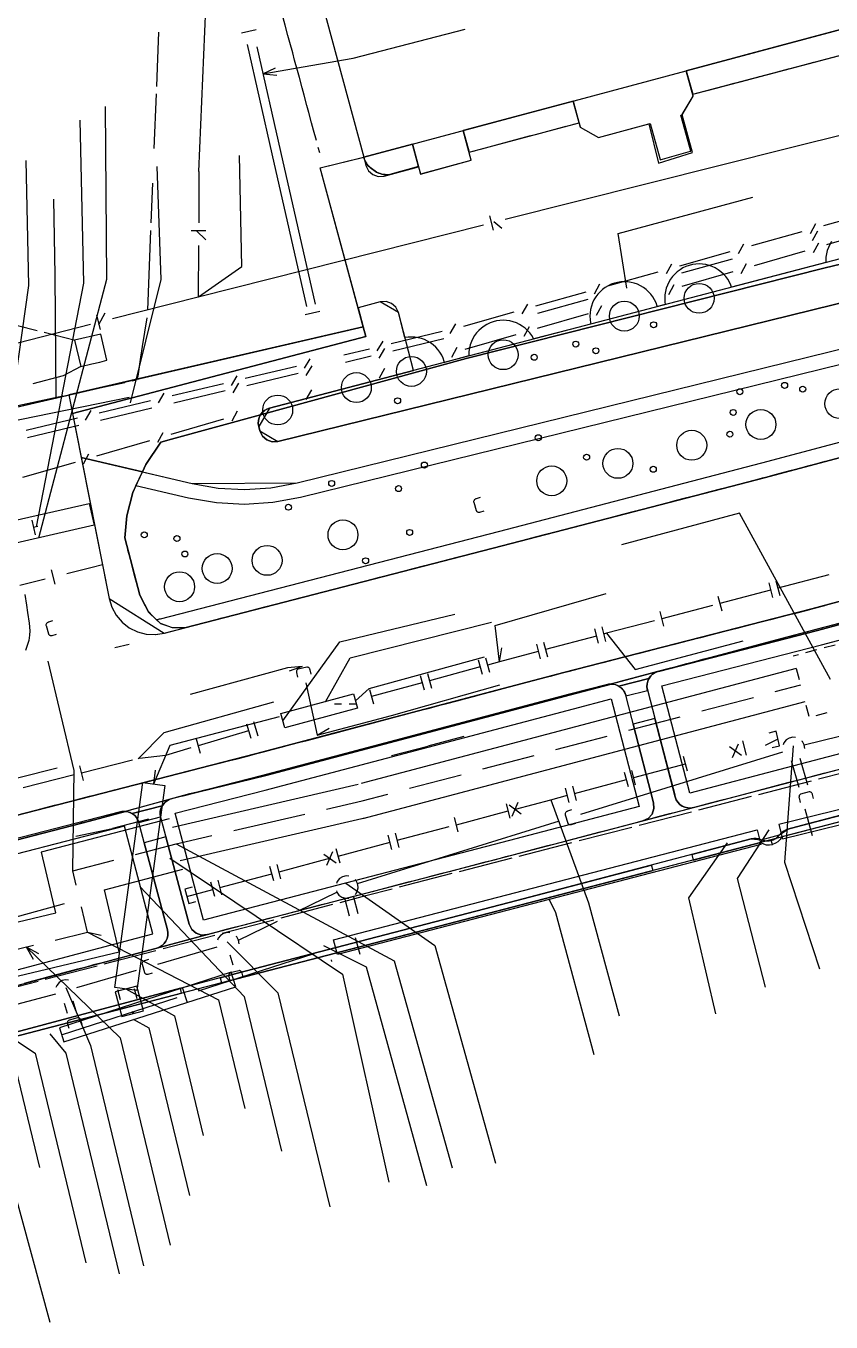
# Model space of a CAD drawing. Header units: metres. Extents: x 16996 to 17837, y 14166 to 14459.
# Drawn here: x 17145.7 to 17199.6, y 14199.9 to 14286.6 of the extents above; entities that cross this region are included whole.
import ezdxf

# ---------------------------------------------------------------- set-up
doc = ezdxf.new("R2010")
doc.units = ezdxf.units.M
for name, color, linetype in [('BOUNDARY', 7, 'Continuous'), ('BUILDING', 7, 'Continuous'), ('CURB', 7, 'Continuous'), ('ELECTR_CABLE', 7, 'Continuous'), ('ELECTR_CABLE_COMM', 7, 'Continuous'), ('GAS', 7, 'Continuous'), ('GRASS', 7, 'Continuous'), ('HEAT', 7, 'Continuous'), ('OVERHEAD_POWER_LINE', 7, 'Continuous'), ('ROAD', 7, 'Continuous'), ('SEWER', 7, 'Continuous'), ('SIDEWALK_PATH', 7, 'Continuous'), ('TREE', 3, 'Continuous'), ('WATER_PIPELINE', 7, 'Continuous')]:
    doc.layers.add(name, color=color, linetype=linetype)

# ---------------------------------------------------------------- blocks, each defined once
blk = doc.blocks.new('СНЕЖНОЯГОДНИК_MAGIC_BERRY')
blk.add_circle((0, 0), 0.2)
blk = doc.blocks.new('СПИРЕЯ_БУМАЛЬДА')
blk.add_circle((0, 0), 0.2)
blk = doc.blocks.new('СПИРЕЯ_ALBA')
blk.add_circle((0, 0), 0.2)
blk = doc.blocks.new('ДЕРЕН_ELEGANTISSIMA')
blk.add_circle((0, 0), 0.2)
blk = doc.blocks.new('ВЕЙНИК_КАРЛ_ФЕСТЕР')
blk.add_circle((0, 0), 0.2)
blk = doc.blocks.new('БРУННЕРА_МИСТЕР_МОРС')
blk.add_circle((0, 0), 0.2)
blk = doc.blocks.new('ХОСТА_BARBARA_ANN')
blk.add_circle((0, 0), 0.2)

msp = doc.modelspace()

# ---------------------------------------------------------------- linework, layer by layer
at = {"layer": 'BOUNDARY'}
for points in [[(17118.251, 14254.836), (17168.308, 14266.44), (17165.417, 14277.078), (17168.333, 14277.775), (17171.6, 14278.651), (17172.136, 14276.654), (17175.522, 14277.577), (17174.987, 14279.56), (17182.335, 14281.532), (17182.819, 14279.787), (17184.036, 14279.102), (17187.413, 14280.017), (17188.044, 14277.382), (17190.335, 14278.094), (17189.639, 14280.62), (17190.378, 14281.868), (17189.907, 14283.564), (17222.223, 14292.224), (17217.232, 14310.768), (17246.194, 14319.058)], [(17241.627, 14244.116), (17232.23, 14241.732), (17204.129, 14234.345), (17149.66, 14220.168), (17128.84, 14214.748)]]:
    msp.add_lwpolyline(points, dxfattribs=at)
at = {"layer": 'BUILDING'}
msp.add_lwpolyline([(17163.36, 14296.224), (17168.334, 14277.775), (17168.334, 14277.775), (17189.907, 14283.564), (17190.293, 14283.668), (17193.904, 14284.637), (17200, 14286.273), (17214.068, 14290.048)], dxfattribs=at)
msp.add_lwpolyline([(17150.749, 14265.945), (17148.997, 14265.531), (17149.411, 14263.779), (17150.151, 14263.954), (17150.68, 14264.079), (17151.163, 14264.193), (17150.749, 14265.945)], close=True, dxfattribs=at)
at = {"layer": 'CURB'}
for points in [[(17165.171, 14278.906), (17164.985, 14279.593), (17164.854, 14280.075), (17164.668, 14280.762), (17164.537, 14281.245), (17164.351, 14281.932), (17164.22, 14282.415), (17164.034, 14283.102), (17163.903, 14283.584), (17163.717, 14284.272), (17163.586, 14284.754), (17163.4, 14285.441), (17163.269, 14285.924), (17163.083, 14286.611), (17162.952, 14287.094), (17162.766, 14287.781), (17162.635, 14288.263), (17162.449, 14288.95), (17162.318, 14289.433), (17162.132, 14290.12), (17162.001, 14290.603), (17161.815, 14291.29), (17161.685, 14291.773), (17161.498, 14292.46)], [(17191.189, 14282.213), (17191.298, 14282.241), (17191.913, 14282.404), (17192.396, 14282.532), (17193.12, 14282.723), (17193.603, 14282.851), (17194.269, 14283.027), (17194.327, 14283.042), (17194.81, 14283.17), (17195.534, 14283.361), (17196.017, 14283.489), (17196.741, 14283.68), (17197.224, 14283.808), (17197.948, 14283.999), (17198.431, 14284.127), (17199.155, 14284.318)], [(17148.619, 14261.876), (17151.307, 14248.262), (17155.001, 14245.938), (17177.595, 14251.78), (17195.209, 14256.358), (17218.187, 14262.48), (17231.101, 14265.87), (17235.384, 14273.182), (17233.931, 14278.776), (17227.064, 14283.173), (17226.273, 14281.935), (17227.283, 14278.08), (17171.667, 14263.514), (17170.654, 14267.383), (17169.433, 14268.097), (17167.962, 14267.712)], [(17190.344, 14281.989), (17190.617, 14282.061), (17190.706, 14282.085)], [(17176.231, 14278.341), (17176.974, 14278.541), (17177.457, 14278.67), (17178.201, 14278.87), (17178.684, 14278.999), (17179.428, 14279.199), (17179.911, 14279.329), (17180.654, 14279.528), (17181.137, 14279.658), (17181.881, 14279.857)], [(17182.364, 14279.987), (17182.736, 14280.087)], [(17165.395, 14278.079), (17165.301, 14278.423)], [(17168.334, 14277.775), (17168.37, 14277.673), (17168.413, 14277.574), (17168.462, 14277.478), (17168.517, 14277.385), (17168.578, 14277.296), (17168.645, 14277.211), (17168.717, 14277.131), (17168.769, 14277.079)], [(17175.376, 14278.112), (17175.748, 14278.211)], [(17172.001, 14277.157), (17171.282, 14276.954), (17170.801, 14276.818), (17170.083, 14276.614)], [(17171.667, 14263.514), (17162.03, 14260.989), (17161.316, 14259.769), (17161.392, 14259.479), (17162.598, 14258.761), (17222.645, 14273.552), (17228.552, 14274.45), (17234.955, 14274.836)], [(17149.445, 14257.693), (17156.852, 14255.95), (17163.876, 14255.986), (17223.363, 14270.639)], [(17199.175, 14257.415), (17198.492, 14257.233), (17198.009, 14257.104), (17197.325, 14256.922), (17196.842, 14256.793), (17196.159, 14256.611), (17195.676, 14256.482), (17195.209, 14256.358), (17194.992, 14256.302), (17194.508, 14256.176), (17193.824, 14255.998), (17193.34, 14255.872), (17192.656, 14255.694), (17192.172, 14255.568), (17191.487, 14255.391), (17191.003, 14255.265), (17190.319, 14255.087), (17189.835, 14254.961), (17189.151, 14254.783), (17188.667, 14254.657), (17187.982, 14254.479), (17187.498, 14254.354), (17186.814, 14254.176), (17186.33, 14254.05), (17185.646, 14253.872), (17185.162, 14253.746), (17184.477, 14253.568), (17183.994, 14253.443), (17183.309, 14253.265), (17182.825, 14253.139), (17182.141, 14252.961), (17181.657, 14252.835), (17180.973, 14252.657), (17180.489, 14252.532), (17179.804, 14252.354), (17179.32, 14252.228), (17178.636, 14252.05), (17178.152, 14251.924), (17177.595, 14251.78), (17177.468, 14251.747), (17176.983, 14251.621), (17176.299, 14251.444), (17175.815, 14251.319), (17175.13, 14251.142), (17174.646, 14251.017), (17173.961, 14250.84), (17173.477, 14250.715), (17172.793, 14250.538), (17172.309, 14250.413), (17171.624, 14250.236), (17171.14, 14250.111), (17170.455, 14249.934), (17169.971, 14249.809), (17169.287, 14249.632), (17168.803, 14249.506), (17168.118, 14249.329), (17167.634, 14249.204), (17166.949, 14249.027), (17166.465, 14248.902), (17165.781, 14248.725), (17165.296, 14248.6), (17164.612, 14248.423), (17164.128, 14248.298), (17163.443, 14248.121), (17162.959, 14247.996), (17162.274, 14247.819), (17161.79, 14247.694), (17161.106, 14247.517), (17160.622, 14247.391), (17159.937, 14247.214), (17159.453, 14247.089), (17158.768, 14246.912), (17158.284, 14246.787), (17157.6, 14246.61), (17157.115, 14246.485), (17156.431, 14246.308), (17155.933, 14246.295), (17155.543, 14246.298), (17155.243, 14246.403), (17154.771, 14246.567), (17154.743, 14246.577), (17154.257, 14247.048), (17153.921, 14247.414), (17153.596, 14248.042), (17153.366, 14248.486), (17153.366, 14248.487), (17153.186, 14249.169), (17153.059, 14249.653), (17152.878, 14250.337), (17152.751, 14250.82), (17152.571, 14251.504)], [(17152.443, 14251.987), (17152.353, 14252.329)], [(17145.669, 14248.537), (17145.781, 14247.817), (17145.857, 14247.323), (17145.969, 14246.604), (17146.008, 14246.106), (17145.995, 14245.801), (17145.94, 14245.454), (17145.921, 14245.384), (17145.763, 14244.911), (17145.715, 14244.791)], [(17145.324, 14233.816), (17145.808, 14233.942), (17146.494, 14234.121), (17146.978, 14234.247), (17147.665, 14234.426), (17148.148, 14234.552), (17148.835, 14234.731), (17149.319, 14234.858), (17150, 14235.035), (17150.005, 14235.037), (17150.49, 14235.16), (17151.178, 14235.335), (17151.662, 14235.458), (17152.35, 14235.633), (17152.834, 14235.756), (17153.522, 14235.931), (17154.006, 14236.054), (17154.694, 14236.229), (17155.179, 14236.352), (17155.866, 14236.527), (17156.351, 14236.651), (17157.038, 14236.826), (17157.523, 14236.949), (17158.211, 14237.124), (17158.695, 14237.247), (17159.383, 14237.422), (17159.867, 14237.545), (17160.555, 14237.72), (17161.04, 14237.843), (17161.109, 14237.861), (17161.726, 14238.024), (17162.209, 14238.152), (17162.895, 14238.333), (17163.378, 14238.461), (17164.064, 14238.642), (17164.548, 14238.77), (17165.234, 14238.951), (17165.717, 14239.079), (17166.403, 14239.26), (17166.887, 14239.388), (17167.572, 14239.569), (17168.056, 14239.697), (17168.742, 14239.878), (17169.225, 14240.006), (17169.911, 14240.187), (17170.395, 14240.315), (17171.081, 14240.496), (17171.564, 14240.624), (17172.25, 14240.805), (17172.733, 14240.933), (17173.419, 14241.114), (17173.903, 14241.242), (17174.589, 14241.423), (17175.072, 14241.551), (17175.758, 14241.732), (17176.241, 14241.86), (17176.927, 14242.041), (17177.411, 14242.169), (17178.097, 14242.35), (17178.58, 14242.478), (17179.266, 14242.659), (17179.75, 14242.787), (17180.435, 14242.968), (17180.919, 14243.096), (17181.605, 14243.277), (17182.089, 14243.403), (17182.776, 14243.579), (17183.26, 14243.703), (17183.948, 14243.88), (17184.432, 14244.004), (17185.119, 14244.18), (17185.603, 14244.305), (17186.291, 14244.481), (17186.775, 14244.606), (17187.462, 14244.782), (17187.947, 14244.906), (17188.634, 14245.083), (17189.118, 14245.207), (17189.805, 14245.383), (17190.29, 14245.508), (17190.977, 14245.684), (17191.461, 14245.809), (17192.148, 14245.985), (17192.633, 14246.109), (17193.32, 14246.286), (17193.804, 14246.41), (17194.491, 14246.586), (17194.976, 14246.711), (17195.663, 14246.887), (17196.147, 14247.012), (17196.834, 14247.188), (17197.319, 14247.312), (17198.006, 14247.489), (17198.49, 14247.615), (17199.175, 14247.8)], [(17199.174, 14246.334), (17198.49, 14246.154), (17198.006, 14246.027), (17197.322, 14245.847), (17196.838, 14245.72), (17196.289, 14245.576), (17196.154, 14245.54), (17195.671, 14245.411), (17194.987, 14245.229), (17194.504, 14245.101), (17193.82, 14244.919), (17193.336, 14244.79), (17192.653, 14244.608), (17192.169, 14244.48), (17191.486, 14244.298), (17191.002, 14244.169), (17190.318, 14243.988), (17189.835, 14243.859), (17189.151, 14243.677), (17188.668, 14243.549), (17187.984, 14243.367), (17187.501, 14243.238), (17186.817, 14243.056), (17186.334, 14242.928), (17185.65, 14242.746), (17185.167, 14242.617), (17184.483, 14242.435), (17184, 14242.307), (17183.316, 14242.125), (17182.833, 14241.996), (17182.167, 14241.819), (17182.149, 14241.815), (17181.666, 14241.687), (17180.982, 14241.505), (17180.498, 14241.377), (17179.814, 14241.196), (17179.331, 14241.068), (17178.647, 14240.887), (17178.164, 14240.759), (17177.479, 14240.578), (17176.996, 14240.45), (17176.312, 14240.268), (17175.829, 14240.14), (17175.145, 14239.959), (17174.661, 14239.831), (17173.977, 14239.65), (17173.494, 14239.522), (17172.81, 14239.341), (17172.327, 14239.213), (17171.643, 14239.032), (17171.159, 14238.904), (17170.475, 14238.722), (17169.992, 14238.594), (17169.308, 14238.413), (17168.824, 14238.285), (17168.14, 14238.104), (17167.657, 14237.976), (17166.973, 14237.795), (17166.49, 14237.667), (17165.806, 14237.485), (17165.322, 14237.357), (17164.638, 14237.176), (17164.155, 14237.048), (17163.471, 14236.867), (17162.988, 14236.739), (17162.303, 14236.558), (17161.82, 14236.43), (17161.784, 14236.42), (17161.133, 14236.262), (17160.647, 14236.144), (17159.959, 14235.977), (17159.473, 14235.859), (17158.786, 14235.692), (17158.3, 14235.574), (17157.612, 14235.407), (17157.126, 14235.289), (17156.692, 14235.183), (17156.44, 14235.115), (17155.958, 14234.984), (17155.275, 14234.798), (17154.792, 14234.667), (17154.109, 14234.482), (17153.627, 14234.351), (17152.944, 14234.165), (17152.461, 14234.034), (17151.779, 14233.849), (17151.296, 14233.718), (17150.613, 14233.533), (17150.131, 14233.402), (17150, 14233.366), (17149.446, 14233.222), (17148.962, 14233.097), (17148.277, 14232.92), (17147.793, 14232.794), (17147.108, 14232.617), (17146.624, 14232.491), (17145.939, 14232.314), (17145.455, 14232.188)], [(17190.275, 14231.138), (17194.253, 14232.182), (17194.921, 14232.125), (17196.144, 14232.447), (17196.698, 14232.825), (17197.616, 14233.066), (17216.216, 14237.96), (17223.214, 14239.797), (17224.113, 14239.593), (17225.696, 14240.009), (17226.38, 14240.628), (17232.605, 14242.262), (17232.605, 14242.263), (17231.736, 14245.213)], [(17187.722, 14234.599), (17186.359, 14239.851)], [(17187.811, 14240.228), (17189.133, 14235.133)], [(17199.176, 14236.579), (17198.495, 14236.4), (17198.012, 14236.272), (17197.331, 14236.093), (17196.848, 14235.966), (17196.167, 14235.787), (17195.683, 14235.66), (17195.003, 14235.481), (17194.519, 14235.354), (17193.838, 14235.175), (17193.355, 14235.048), (17192.674, 14234.869), (17192.19, 14234.742), (17191.51, 14234.564), (17191.026, 14234.437), (17190.345, 14234.258), (17189.862, 14234.131), (17189.181, 14233.952), (17188.697, 14233.825), (17188.017, 14233.646), (17187.533, 14233.519), (17186.852, 14233.34), (17186.369, 14233.213), (17185.688, 14233.034), (17185.204, 14232.907), (17184.524, 14232.728), (17184.04, 14232.601), (17183.359, 14232.423), (17182.876, 14232.295), (17182.195, 14232.117), (17181.712, 14231.99), (17181.031, 14231.811), (17180.547, 14231.684), (17179.866, 14231.505), (17179.383, 14231.378), (17178.702, 14231.199), (17178.219, 14231.072), (17177.829, 14230.97), (17177.538, 14230.894), (17177.054, 14230.768), (17176.373, 14230.591), (17175.889, 14230.465), (17175.207, 14230.288), (17174.724, 14230.162), (17174.042, 14229.985), (17173.559, 14229.859), (17172.877, 14229.682), (17172.393, 14229.556), (17171.712, 14229.379), (17171.228, 14229.253), (17170.547, 14229.076), (17170.063, 14228.95), (17169.382, 14228.773), (17168.898, 14228.647), (17168.217, 14228.47), (17167.733, 14228.344), (17167.052, 14228.167), (17166.568, 14228.041), (17165.887, 14227.864), (17165.403, 14227.738), (17164.722, 14227.561), (17164.238, 14227.435), (17163.557, 14227.258), (17163.073, 14227.132), (17162.392, 14226.955), (17161.908, 14226.829), (17161.227, 14226.652), (17160.743, 14226.526), (17160.061, 14226.349), (17159.578, 14226.223), (17159.137, 14226.109), (17158.897, 14226.045), (17158.414, 14225.916), (17157.734, 14225.735), (17157.25, 14225.606), (17156.57, 14225.425), (17156.087, 14225.296), (17155.407, 14225.115), (17154.924, 14224.986), (17154.244, 14224.805), (17153.761, 14224.676), (17153.08, 14224.495), (17152.597, 14224.366), (17151.917, 14224.185), (17151.434, 14224.056), (17150.754, 14223.875), (17150.271, 14223.747), (17150, 14223.674), (17149.591, 14223.565), (17149.108, 14223.437), (17148.427, 14223.255), (17147.944, 14223.127), (17147.264, 14222.946), (17146.781, 14222.817), (17146.101, 14222.636), (17145.618, 14222.507)], [(17155.209, 14226.097), (17153.656, 14231.925)], [(17155.106, 14232.311), (17156.658, 14226.483)], [(17158.733, 14222.896), (17159.901, 14223.207), (17178.587, 14228.067), (17187.591, 14230.432)], [(17125.906, 14216.272), (17126.087, 14215.592), (17126.216, 14215.108), (17126.397, 14214.428), (17126.411, 14214.375), (17144.057, 14218.986), (17156.075, 14222.188)]]:
    msp.add_lwpolyline(points, dxfattribs=at)
at = {"layer": 'ELECTR_CABLE'}
for points in [[(17154.617, 14286.148), (17154.521, 14283.776), (17154.47, 14282.508)], [(17154.45, 14282.009), (17154.305, 14278.369)], [(17154.212, 14276.049), (17154.105, 14273.38)], [(17147.766, 14261.695), (17147.693, 14269.892), (17147.612, 14274.972)], [(17154.085, 14272.88), (17153.871, 14267.54)], [(17142.342, 14267.234), (17146.486, 14266.187)], [(17153.841, 14267.042), (17153.51, 14265.124), (17153.411, 14264.405)], [(17146.97, 14266.065), (17149.042, 14265.541)], [(17153.411, 14264.405), (17153.235, 14263.13), (17153.132, 14262.855), (17152.851, 14262.794)], [(17149.411, 14263.779), (17148.238, 14263.159), (17146.214, 14262.617)], [(17152.363, 14262.689), (17148.711, 14261.899)], [(17148.223, 14261.793), (17144.571, 14261.004)], [(17198.761, 14236.19), (17202.28, 14237.099)], [(17194.757, 14235.155), (17198.277, 14236.065)], [(17190.753, 14234.121), (17194.273, 14235.03)], [(17186.748, 14233.091), (17190.269, 14233.997)], [(17182.743, 14232.062), (17186.264, 14232.967)], [(17178.738, 14231.032), (17182.259, 14231.937)], [(17174.733, 14230.002), (17178.254, 14230.907)], [(17170.728, 14228.971), (17171.239, 14229.104), (17174.249, 14229.878)], [(17166.756, 14227.933), (17168.486, 14228.385)], [(17168.486, 14228.385), (17170.245, 14228.844)], [(17162.813, 14226.904), (17166.273, 14227.807)], [(17158.87, 14225.874), (17162.329, 14226.777)], [(17154.927, 14224.844), (17158.386, 14225.748)], [(17150.983, 14223.818), (17152.177, 14224.126), (17154.443, 14224.718)], [(17147.037, 14222.798), (17150.499, 14223.693)], [(17143.092, 14221.779), (17146.553, 14222.673)]]:
    msp.add_lwpolyline(points, dxfattribs=at)
at = {"layer": 'ELECTR_CABLE_COMM'}
for points in [[(17185.94, 14269.009), (17185.362, 14272.675), (17194.351, 14275.095)], [(17198.208, 14272.681), (17198.576, 14273.334)], [(17199.114, 14273.209), (17202.486, 14274.15)], [(17194.298, 14271.864), (17197.67, 14272.805)], [(17198.348, 14272.2), (17198.716, 14272.853)], [(17202.685, 14272.899), (17199.29, 14271.917)], [(17193.392, 14271.335), (17193.76, 14271.988)], [(17198.75, 14272.036), (17198.388, 14271.38)], [(17189.482, 14270.519), (17192.853, 14271.46)], [(17189.615, 14270.036), (17192.99, 14270.979)], [(17197.849, 14271.5), (17194.454, 14270.518)], [(17184.666, 14269.174), (17188.037, 14270.115)], [(17188.576, 14269.99), (17188.944, 14270.643)], [(17193.013, 14270.101), (17189.618, 14269.119)], [(17193.914, 14270.638), (17193.552, 14269.981)], [(17183.76, 14268.645), (17184.128, 14269.298)], [(17189.078, 14269.239), (17188.716, 14268.583)], [(17179.85, 14267.828), (17183.221, 14268.77)], [(17179.975, 14267.344), (17183.35, 14268.287)], [(17175.034, 14266.483), (17178.405, 14267.425)], [(17178.943, 14267.3), (17179.311, 14267.953)], [(17183.341, 14267.304), (17179.946, 14266.322)], [(17184.242, 14267.84), (17183.88, 14267.184)], [(17174.109, 14265.988), (17174.501, 14266.627)], [(17179.406, 14266.442), (17179.044, 14265.785)], [(17170.171, 14265.318), (17173.575, 14266.133)], [(17170.289, 14264.833), (17173.697, 14265.648)], [(17178.505, 14265.905), (17175.11, 14264.923)], [(17167.01, 14264.562), (17168.712, 14264.969)], [(17169.245, 14264.824), (17169.638, 14265.463)], [(17169.364, 14264.339), (17169.756, 14264.977)], [(17174.57, 14265.043), (17174.208, 14264.387)], [(17160.416, 14262.998), (17163.839, 14263.81)], [(17164.372, 14263.664), (17164.766, 14264.302)], [(17164.484, 14263.177), (17164.878, 14263.815)], [(17167.126, 14264.076), (17168.83, 14264.484)], [(17159.489, 14262.506), (17159.882, 14263.144)], [(17160.521, 14262.51), (17163.951, 14263.323)], [(17169.734, 14263.645), (17169.372, 14262.988)], [(17155.532, 14261.841), (17158.956, 14262.652)], [(17155.632, 14261.35), (17159.062, 14262.164)], [(17159.595, 14262.018), (17159.988, 14262.656)], [(17164.833, 14262.225), (17164.471, 14261.569)], [(17150.649, 14260.683), (17154.073, 14261.494)], [(17154.606, 14261.348), (17154.999, 14261.986)], [(17145.766, 14259.525), (17149.19, 14260.337)], [(17149.723, 14260.191), (17150.116, 14260.829)], [(17150.743, 14260.191), (17154.172, 14261.004)], [(17159.867, 14260.785), (17159.506, 14260.128)], [(17145.853, 14259.031), (17149.283, 14259.845)], [(17158.966, 14260.248), (17155.441, 14259.225)], [(17154, 14258.807), (17150.475, 14257.785)], [(17154.901, 14259.345), (17154.54, 14258.688)], [(17149.936, 14257.904), (17149.574, 14257.248)], [(17149.035, 14257.367), (17145.51, 14256.345)]]:
    msp.add_lwpolyline(points, dxfattribs=at)
at = {"layer": 'GAS'}
for points in [[(17195.425, 14249.303), (17195.68, 14248.336)], [(17195.909, 14249.431), (17196.164, 14248.464)], [(17199.439, 14249.843), (17196.036, 14248.947)], [(17177.42, 14244.03), (17177.133, 14246.459), (17184.557, 14248.589)], [(17192.023, 14248.407), (17192.278, 14247.44)], [(17195.553, 14248.82), (17192.15, 14247.924)], [(17188.137, 14247.384), (17188.392, 14246.417)], [(17191.667, 14247.796), (17188.265, 14246.9)], [(17162.93, 14240.08), (17166.742, 14245.362), (17174.43, 14247.21)], [(17165.778, 14241.348), (17167.424, 14244.3), (17176.876, 14246.686)], [(17187.781, 14246.773), (17184.58, 14245.93), (17184.379, 14245.877)], [(17183.896, 14245.748), (17180.495, 14244.846)], [(17183.767, 14246.232), (17184.024, 14245.265)], [(17184.251, 14246.36), (17184.507, 14245.393)], [(17184.58, 14245.93), (17186.496, 14243.51), (17193.72, 14245.42)], [(17180.012, 14244.718), (17177.42, 14244.03), (17176.612, 14243.81)], [(17177.42, 14244.03), (17177.563, 14244.953)], [(17179.883, 14245.201), (17180.14, 14244.234)], [(17180.367, 14245.329), (17180.623, 14244.363)], [(17167.79, 14241.41), (17168.704, 14242.234), (17176.409, 14244.361)], [(17175.999, 14244.161), (17176.261, 14243.197)], [(17176.481, 14244.293), (17176.744, 14243.328)], [(17172.121, 14243.107), (17172.384, 14242.142)], [(17172.604, 14243.238), (17172.866, 14242.273)], [(17176.13, 14243.679), (17172.735, 14242.755)], [(17168.726, 14242.183), (17168.989, 14241.218)], [(17172.252, 14242.624), (17168.857, 14241.7)], [(17153.26, 14237.54), (17154.995, 14239.304), (17162.318, 14241.348)], [(17163.062, 14239.598), (17162.798, 14240.562), (17167.658, 14241.892), (17167.922, 14240.928), (17163.062, 14239.598)], [(17166.393, 14241.224), (17166.857, 14241.224)], [(17167.354, 14241.224), (17167.884, 14241.224)], [(17160.495, 14239.881), (17160.778, 14238.922)], [(17160.974, 14240.023), (17161.258, 14239.064)], [(17157.121, 14238.883), (17157.405, 14237.924)], [(17160.637, 14239.401), (17157.263, 14238.403)], [(17193.941, 14237.772), (17193.684, 14238.738)], [(17196.03, 14238.846), (17195.194, 14238.428)], [(17195.662, 14238.287), (17196.147, 14238.405), (17195.911, 14239.377), (17195.425, 14239.258)], [(17156.783, 14238.261), (17155.086, 14237.759), (17153.35, 14237.551)], [(17192.791, 14238.37), (17193.598, 14237.779)], [(17193.37, 14238.526), (17192.971, 14237.61)], [(17139.98, 14234.19), (17140.126, 14234.989), (17147.834, 14236.935)], [(17149.329, 14237.064), (17149.574, 14236.095)], [(17152.863, 14237.44), (17149.452, 14236.579)], [(17186.393, 14236.278), (17189.861, 14237.202)], [(17189.99, 14236.719), (17189.732, 14237.685)], [(17148.967, 14236.457), (17145.555, 14235.596)], [(17182.441, 14235.225), (17185.909, 14236.149)], [(17186.038, 14235.666), (17185.781, 14236.632)], [(17186.521, 14235.795), (17186.264, 14236.761)], [(17182.087, 14234.613), (17181.829, 14235.579)], [(17182.57, 14234.742), (17182.312, 14235.708)], [(17178.133, 14233.565), (17177.877, 14234.532)], [(17178.06, 14234.45), (17178.866, 14233.857)], [(17178.639, 14234.605), (17178.238, 14233.689)], [(17178.488, 14234.176), (17180.85, 14234.801), (17181.958, 14235.096)], [(17180.85, 14234.801), (17183.371, 14227.892), (17185.413, 14220.34)], [(17174.663, 14232.647), (17174.407, 14233.613)], [(17174.535, 14233.13), (17178.005, 14234.048)], [(17170.581, 14232.084), (17174.051, 14233.002)], [(17168.363, 14231.497), (17170.098, 14231.956)], [(17170.226, 14231.473), (17169.97, 14232.439)], [(17170.709, 14231.601), (17170.454, 14232.567)], [(17162.675, 14229.981), (17166.145, 14230.906)], [(17165.677, 14231.168), (17166.485, 14230.577)], [(17166.256, 14231.325), (17165.857, 14230.408)], [(17166.757, 14230.551), (17166.499, 14231.518)], [(17166.628, 14231.035), (17168.363, 14231.497)], [(17162.321, 14229.369), (17162.063, 14230.335)], [(17162.804, 14229.498), (17162.546, 14230.464)], [(17158.368, 14228.316), (17158.11, 14229.282)], [(17158.851, 14228.444), (17158.593, 14229.411)], [(17158.722, 14228.927), (17162.192, 14229.852)], [(17156.855, 14228.95), (17156.373, 14228.819), (17156.635, 14227.854), (17157.118, 14227.985)], [(17156.504, 14228.336), (17158.239, 14228.799)]]:
    msp.add_lwpolyline(points, dxfattribs=at)
at = {"layer": 'GRASS'}
for points in [[(17227.283, 14278.08), (17171.667, 14263.514), (17162.03, 14260.989), (17161.851, 14260.924), (17161.69, 14260.827), (17161.55, 14260.702), (17161.434, 14260.551), (17175.182, 14264.322), (17199.204, 14270.383), (17225.973, 14276.781)], [(17223.602, 14269.668), (17164.115, 14255.015), (17162.254, 14254.672), (17160.371, 14254.551), (17158.487, 14254.652), (17156.622, 14254.976), (17153.1, 14255.805), (17153.533, 14256.731), (17156.852, 14255.95), (17158.6, 14255.646), (17160.366, 14255.551), (17162.131, 14255.664), (17163.876, 14255.986), (17223.363, 14270.639)], [(17223.602, 14269.668), (17164.115, 14255.015), (17162.254, 14254.672), (17160.371, 14254.551), (17158.487, 14254.652), (17156.622, 14254.976), (17153.1, 14255.805), (17152.891, 14255.358), (17152.485, 14253.786), (17152.353, 14252.329), (17153.366, 14248.487), (17153.963, 14247.332), (17154.457, 14246.854), (17154.532, 14246.863), (17154.605, 14246.875), (17154.679, 14246.889), (17154.751, 14246.907), (17177.344, 14252.748), (17194.954, 14257.325), (17217.931, 14263.446)], [(17218.187, 14262.48), (17195.209, 14256.358), (17177.595, 14251.78), (17156.368, 14246.292), (17155.543, 14246.298), (17154.743, 14246.577), (17154.457, 14246.854), (17154.532, 14246.863), (17154.605, 14246.875), (17154.679, 14246.889), (17154.751, 14246.907), (17177.344, 14252.748), (17194.954, 14257.325), (17217.931, 14263.446)], [(17203.729, 14247.474), (17198.694, 14246.117), (17188.029, 14243.379), (17187.844, 14243.311), (17187.677, 14243.21), (17187.533, 14243.078), (17187.417, 14242.918), (17187.334, 14242.739), (17187.288, 14242.549), (17187.28, 14242.354), (17187.31, 14242.159), (17189.171, 14234.986), (17189.239, 14234.801), (17189.341, 14234.634), (17189.474, 14234.491), (17189.633, 14234.375), (17189.813, 14234.292), (17190.003, 14234.247), (17190.198, 14234.239), (17190.393, 14234.27), (17196.848, 14235.966), (17206.124, 14238.407)], [(17143.291, 14221.887), (17154.5, 14224.873), (17154.684, 14224.942), (17154.85, 14225.045), (17154.993, 14225.178), (17155.108, 14225.338), (17155.189, 14225.518), (17155.234, 14225.708), (17155.24, 14225.903), (17155.209, 14226.097), (17153.296, 14233.278), (17153.169, 14233.563), (17152.967, 14233.791), (17152.705, 14233.947), (17152.401, 14234.018), (17150, 14233.366), (17144.486, 14231.937)]]:
    msp.add_lwpolyline(points, dxfattribs=at)
for points in [[(17222.645, 14273.552), (17224.105, 14273.876), (17225.578, 14274.135), (17227.061, 14274.326), (17228.552, 14274.45), (17231.184, 14274.608), (17230.454, 14275.085), (17228.519, 14276.004), (17225.973, 14276.781), (17199.204, 14270.383), (17175.182, 14264.322), (17161.434, 14260.551), (17161.345, 14260.368), (17161.294, 14260.172), (17161.284, 14259.97), (17161.316, 14259.769), (17161.392, 14259.479), (17161.564, 14259.125), (17161.848, 14258.873), (17162.205, 14258.744), (17162.598, 14258.761)], [(17152.891, 14255.358), (17153.533, 14256.731), (17149.445, 14257.693), (17151.307, 14248.262), (17151.487, 14247.675), (17151.779, 14247.143), (17152.172, 14246.68), (17152.655, 14246.302), (17153.205, 14246.031), (17153.793, 14245.878), (17154.399, 14245.847), (17155.006, 14245.939), (17156.368, 14246.292), (17155.543, 14246.298), (17154.743, 14246.577), (17153.963, 14247.332), (17153.366, 14248.487), (17152.353, 14252.329), (17152.485, 14253.786)], [(17190.139, 14235.237), (17188.279, 14242.411), (17198.951, 14245.15), (17203.991, 14246.509), (17205.868, 14239.374), (17196.6, 14236.935)], [(17185.856, 14241.791), (17185.719, 14242.097), (17185.495, 14242.335), (17185.207, 14242.488), (17184.876, 14242.54), (17182.167, 14241.819), (17161.784, 14236.42), (17157.211, 14235.309), (17156.167, 14235.04), (17155.326, 14234.812), (17155.026, 14234.613), (17154.82, 14234.33), (17154.724, 14233.994), (17154.753, 14233.635), (17156.658, 14226.483), (17156.834, 14226.127), (17157.123, 14225.875), (17157.486, 14225.75), (17157.882, 14225.774), (17159.137, 14226.109), (17177.829, 14230.97), (17187.008, 14233.381), (17187.364, 14233.555), (17187.617, 14233.843), (17187.744, 14234.204), (17187.722, 14234.599)], [(17161.784, 14236.42), (17182.167, 14241.819), (17184.876, 14242.54), (17184.816, 14242.537), (17184.757, 14242.531), (17184.698, 14242.522), (17184.639, 14242.509), (17182.104, 14241.858), (17161.488, 14236.409), (17157.211, 14235.309)], [(17157.624, 14226.741), (17155.722, 14233.893), (17161.74, 14235.442), (17182.356, 14240.89), (17184.889, 14241.54), (17186.754, 14234.348), (17177.576, 14231.937), (17158.882, 14227.076)], [(17195.59, 14232.068), (17195.751, 14232.126), (17195.899, 14232.21), (17196.031, 14232.317), (17196.144, 14232.447), (17196.229, 14232.548), (17196.326, 14232.638), (17196.435, 14232.713), (17196.553, 14232.774), (17196.625, 14232.801), (17196.698, 14232.825), (17197.616, 14233.066), (17205.407, 14235.116), (17205.506, 14234.707), (17204.129, 14234.345), (17196.301, 14232.308), (17196.185, 14232.137), (17196.038, 14231.994), (17195.866, 14231.885), (17195.672, 14231.812)], [(17150, 14233.366), (17152.401, 14234.018), (17152.32, 14234.02), (17152.239, 14234.016), (17152.159, 14234.006), (17152.08, 14233.989), (17142.537, 14231.533), (17144.486, 14231.937)], [(17128.961, 14227.933), (17128.561, 14227.817), (17128.197, 14227.622), (17127.881, 14227.357), (17127.624, 14227.029), (17126.845, 14225.788), (17126.661, 14225.414), (17126.56, 14225.014), (17126.542, 14224.602), (17126.611, 14224.191), (17126.733, 14223.749), (17127.156, 14223.532), (17127.511, 14223.227), (17127.785, 14222.847), (17127.965, 14222.408), (17128.037, 14221.938), (17127.997, 14221.472), (17127.85, 14221.027), (17127.599, 14220.624), (17128.065, 14218.941), (17143.036, 14222.854), (17154.242, 14225.84), (17152.332, 14233.021), (17141.101, 14230.131)], [(17194.921, 14232.125), (17194.76, 14232.183), (17194.592, 14232.212), (17194.422, 14232.212), (17194.253, 14232.182), (17190.275, 14231.138), (17190.374, 14230.765), (17194.881, 14231.938), (17195.065, 14231.845), (17195.263, 14231.792), (17195.467, 14231.781), (17195.672, 14231.812), (17195.59, 14232.068), (17195.421, 14232.039), (17195.251, 14232.039), (17195.083, 14232.068)], [(17187.687, 14230.066), (17187.591, 14230.432), (17178.587, 14228.067), (17159.901, 14223.207), (17158.733, 14222.896), (17158.822, 14222.553)], [(17156.16, 14221.86), (17156.074, 14222.188), (17144.057, 14218.986), (17128.486, 14214.917), (17128.736, 14213.949), (17129.026, 14214.025), (17128.84, 14214.748), (17149.66, 14220.168)]]:
    msp.add_lwpolyline(points, close=True, dxfattribs=at)
at = {"layer": 'HEAT'}
for points in [[(17199.548, 14242.836), (17193.468, 14253.973), (17185.576, 14251.855)], [(17197.906, 14244.646), (17198.649, 14244.844)], [(17199.133, 14244.972), (17199.876, 14245.17)], [(17148.89, 14230.039), (17148.98, 14236.749), (17147.241, 14244.069)], [(17197.051, 14244.418), (17197.423, 14244.517)], [(17168.189, 14235.902), (17197.272, 14243.596)], [(17197.477, 14242.82), (17197.279, 14243.563)], [(17195.847, 14242.029), (17197.566, 14242.484)], [(17168.281, 14233.548), (17197.86, 14241.372)], [(17190.958, 14240.736), (17194.397, 14241.646)], [(17198.129, 14240.367), (17197.931, 14241.11)], [(17199.309, 14240.614), (17198.566, 14240.416)], [(17186.07, 14239.443), (17189.508, 14240.352)], [(17181.181, 14238.15), (17184.62, 14239.059)], [(17176.293, 14236.857), (17179.731, 14237.766)], [(17171.404, 14235.563), (17174.843, 14236.473)], [(17155.541, 14232.97), (17167.976, 14235.845)], [(17168.235, 14234.725), (17169.954, 14235.18)], [(17165.857, 14234.175), (17168.235, 14234.725)], [(17146.788, 14231.307), (17155.354, 14233.553)], [(17156.059, 14230.73), (17168.494, 14233.605)], [(17159.639, 14232.738), (17164.396, 14233.837)], [(17153.07, 14231.135), (17155.8, 14231.85)], [(17155.8, 14231.85), (17158.178, 14232.4)], [(17155.8, 14231.85), (17170.375, 14224.031), (17174.255, 14210.168)], [(17147.743, 14227.238), (17146.784, 14231.301)], [(17155.38, 14230.888), (17166.913, 14223.122), (17170.025, 14209.21)], [(17148.89, 14230.039), (17151.62, 14230.754)], [(17149.113, 14229.093), (17148.89, 14230.039)], [(17150.992, 14228.771), (17156.246, 14230.147)], [(17151.977, 14224.622), (17150.996, 14228.777)], [(17149.86, 14225.93), (17149.458, 14227.633)], [(17139.615, 14225.291), (17147.74, 14227.233)], [(17147.702, 14225.414), (17149.86, 14225.93)], [(17149.86, 14225.93), (17158.628, 14221.419), (17160.384, 14214.154)], [(17149.86, 14225.93), (17150.775, 14225.741)], [(17141.927, 14224.034), (17146.243, 14225.066)], [(17145.758, 14224.95), (17152.044, 14218.864), (17155.394, 14205.007)], [(17145.758, 14224.95), (17146.231, 14224.144)], [(17145.758, 14224.95), (17146.579, 14224.503)], [(17137.005, 14221.049), (17151.98, 14224.627)], [(17138.31, 14223.17), (17146.369, 14217.842), (17149.76, 14203.815)]]:
    msp.add_lwpolyline(points, dxfattribs=at)
at = {"layer": 'OVERHEAD_POWER_LINE'}
for points in [[(17175.03, 14239.037), (17172.618, 14238.379)], [(17170.199, 14237.748), (17172.618, 14238.379)], [(17153.947, 14233.506), (17151.528, 14232.875)], [(17149.08, 14232.369), (17151.528, 14232.875)]]:
    msp.add_lwpolyline(points, dxfattribs=at)
at = {"layer": 'ROAD'}
for points in [[(17199.622, 14272.142), (17199.506, 14271.948), (17199.41, 14271.744), (17199.334, 14271.532), (17199.279, 14271.313), (17199.246, 14271.089), (17199.235, 14270.864), (17199.241, 14270.735), (17192.94, 14269.085), (17192.892, 14269.219), (17192.796, 14269.423), (17192.68, 14269.617), (17192.545, 14269.798), (17192.394, 14269.965), (17192.227, 14270.117), (17192.045, 14270.251), (17191.852, 14270.367), (17191.648, 14270.464), (17191.435, 14270.54), (17191.216, 14270.595), (17190.993, 14270.628), (17190.768, 14270.639), (17190.542, 14270.628), (17190.319, 14270.595), (17190.1, 14270.54), (17189.887, 14270.464), (17189.683, 14270.367), (17189.49, 14270.251), (17189.308, 14270.117), (17189.141, 14269.965), (17188.99, 14269.798), (17188.855, 14269.617), (17188.739, 14269.423), (17188.643, 14269.219), (17188.567, 14269.007), (17188.512, 14268.788), (17188.479, 14268.564), (17188.468, 14268.339), (17188.479, 14268.113), (17188.507, 14267.924), (17187.975, 14267.785), (17187.966, 14267.82), (17187.89, 14268.032), (17187.794, 14268.236), (17187.678, 14268.43), (17187.543, 14268.611), (17187.392, 14268.778), (17187.225, 14268.93), (17187.043, 14269.064), (17186.85, 14269.18), (17186.646, 14269.277), (17186.433, 14269.353), (17186.214, 14269.408), (17185.991, 14269.441), (17185.766, 14269.452), (17185.54, 14269.441), (17185.317, 14269.408), (17185.098, 14269.353), (17184.885, 14269.277), (17184.681, 14269.18), (17184.488, 14269.064), (17184.306, 14268.93), (17184.139, 14268.778), (17183.988, 14268.611), (17183.853, 14268.43), (17183.737, 14268.236), (17183.641, 14268.032), (17183.565, 14267.82), (17183.51, 14267.601), (17183.477, 14267.377), (17183.466, 14267.152), (17183.477, 14266.926), (17183.51, 14266.703), (17183.53, 14266.621), (17179.708, 14265.619), (17179.693, 14265.651), (17179.577, 14265.845), (17179.442, 14266.026), (17179.291, 14266.193), (17179.124, 14266.345), (17178.942, 14266.479), (17178.749, 14266.595), (17178.545, 14266.692), (17178.332, 14266.768), (17178.113, 14266.823), (17177.89, 14266.856), (17177.665, 14266.867), (17177.439, 14266.856), (17177.216, 14266.823), (17176.997, 14266.768), (17176.784, 14266.692), (17176.58, 14266.595), (17176.387, 14266.479), (17176.205, 14266.345), (17176.038, 14266.193), (17175.887, 14266.026), (17175.752, 14265.845), (17175.636, 14265.651), (17175.54, 14265.447), (17175.464, 14265.235), (17175.409, 14265.016), (17175.376, 14264.792), (17175.365, 14264.567), (17175.369, 14264.483), (17173.741, 14264.057), (17173.725, 14264.118), (17173.649, 14264.33), (17173.553, 14264.534), (17173.437, 14264.728), (17173.302, 14264.909), (17173.151, 14265.076), (17172.984, 14265.228), (17172.802, 14265.362), (17172.609, 14265.478), (17172.405, 14265.575), (17172.192, 14265.651), (17171.973, 14265.706), (17171.75, 14265.739), (17171.525, 14265.75), (17171.299, 14265.739), (17171.092, 14265.708), (17170.654, 14267.382), (17170.654, 14267.384), (17170.48, 14267.738), (17170.478, 14267.741), (17170.193, 14267.992), (17170.19, 14267.994), (17169.832, 14268.119), (17169.828, 14268.12), (17169.434, 14268.097), (17169.432, 14268.097), (17167.964, 14267.712), (17167.963, 14267.712), (17167.963, 14267.713), (17165.418, 14277.077), (17165.418, 14277.078), (17165.419, 14277.078), (17168.332, 14277.775), (17168.333, 14277.775), (17168.334, 14277.774), (17168.482, 14277.221), (17168.483, 14277.219), (17168.658, 14276.866), (17168.661, 14276.863), (17168.947, 14276.614), (17168.951, 14276.612), (17169.309, 14276.489), (17169.313, 14276.488), (17169.706, 14276.513), (17169.708, 14276.513), (17172.008, 14277.131), (17172.009, 14277.13), (17172.134, 14276.664), (17172.136, 14276.66), (17172.139, 14276.658), (17172.142, 14276.657), (17172.146, 14276.657), (17175.513, 14277.574), (17175.517, 14277.576), (17175.519, 14277.579), (17175.52, 14277.583), (17175.52, 14277.587), (17175.379, 14278.111), (17175.379, 14278.112), (17175.379, 14278.113), (17182.735, 14280.087), (17182.736, 14280.087), (17182.737, 14280.086), (17182.818, 14279.791), (17182.82, 14279.788), (17182.823, 14279.785), (17184.033, 14279.105), (17184.036, 14279.103), (17184.04, 14279.104), (17187.49, 14280.038), (17187.491, 14280.038), (17188.156, 14277.62), (17188.158, 14277.616), (17188.161, 14277.614), (17188.165, 14277.612), (17188.169, 14277.613), (17190.197, 14278.171), (17190.2, 14278.172), (17190.203, 14278.175), (17190.204, 14278.179), (17190.203, 14278.183), (17189.541, 14280.592), (17189.541, 14280.593), (17189.541, 14280.594), (17189.636, 14280.619), (17189.639, 14280.621), (17189.642, 14280.624), (17190.376, 14281.864), (17190.377, 14281.868), (17190.377, 14281.872), (17190.345, 14281.988), (17190.345, 14281.989), (17190.346, 14281.99), (17210.396, 14287.289)], [(17142.784, 14260.523), (17148.618, 14261.876), (17148.619, 14261.876), (17148.619, 14261.875), (17151.308, 14248.262), (17151.308, 14248.261), (17151.487, 14247.676), (17151.488, 14247.674), (17151.779, 14247.144), (17151.78, 14247.142), (17152.172, 14246.681), (17152.173, 14246.679), (17152.655, 14246.303), (17152.657, 14246.302), (17153.205, 14246.032), (17153.207, 14246.031), (17153.792, 14245.878), (17153.794, 14245.878), (17154.399, 14245.847), (17154.401, 14245.847), (17155.005, 14245.939), (17155.006, 14245.939), (17155.009, 14245.939), (17155.012, 14245.939), (17156.369, 14246.292), (17177.596, 14251.78), (17195.209, 14256.358), (17218.187, 14262.48)], [(17219.746, 14253.344), (17198.313, 14247.568), (17181.726, 14243.309), (17161.109, 14237.861), (17140.567, 14232.575)]]:
    msp.add_lwpolyline(points, dxfattribs=at)
at = {"layer": 'SEWER'}
for points in [[(17157.317, 14276.813), (17157.766, 14287.756)], [(17196.874, 14278.431), (17200.739, 14279.381)], [(17157.276, 14268.445), (17160.188, 14270.457), (17160.033, 14277.89)], [(17177.801, 14273.623), (17196.874, 14278.431)], [(17152.744, 14261.347), (17154.787, 14269.608), (17154.533, 14277.148)], [(17157.317, 14276.813), (17157.299, 14273.381)], [(17176.741, 14273.855), (17176.983, 14272.895)], [(17177.032, 14273.479), (17177.565, 14273.041)], [(17157.781, 14272.85), (17156.79, 14272.855)], [(17157.143, 14272.853), (17157.778, 14272.25)], [(17157.274, 14268.449), (17176.347, 14273.257)], [(17157.292, 14271.881), (17157.274, 14268.449)], [(17151.528, 14266.982), (17157.274, 14268.449)], [(17150.624, 14266.594), (17151.049, 14267.36)], [(17144.328, 14265.145), (17150.074, 14266.612)], [(17150.467, 14267.211), (17150.712, 14266.252)], [(17128.851, 14256.865), (17152.652, 14261.736)], [(17176.129, 14255.012), (17175.863, 14254.933), (17175.826, 14254.92), (17175.8, 14254.905), (17175.763, 14254.882), (17175.733, 14254.854), (17175.713, 14254.826), (17175.697, 14254.79), (17175.686, 14254.754), (17175.688, 14254.725), (17175.691, 14254.698), (17175.858, 14254.137), (17175.87, 14254.114), (17175.882, 14254.096), (17175.902, 14254.076), (17175.923, 14254.063), (17175.952, 14254.048), (17175.982, 14254.035), (17176.016, 14254.031), (17176.065, 14254.029), (17176.101, 14254.035), (17176.398, 14254.123)], [(17147.532, 14246.759), (17147.265, 14246.684), (17147.228, 14246.671), (17147.201, 14246.656), (17147.164, 14246.634), (17147.134, 14246.607), (17147.113, 14246.579), (17147.097, 14246.544), (17147.086, 14246.507), (17147.086, 14246.479), (17147.089, 14246.451), (17147.247, 14245.888), (17147.259, 14245.865), (17147.271, 14245.847), (17147.291, 14245.826), (17147.311, 14245.813), (17147.34, 14245.797), (17147.37, 14245.784), (17147.404, 14245.779), (17147.453, 14245.776), (17147.489, 14245.782), (17147.788, 14245.866)], [(17164.228, 14243.718), (17163.249, 14243.632), (17156.729, 14241.835)], [(17164.228, 14243.718), (17163.354, 14243.39)], [(17164.811, 14243.208), (17164.752, 14243.479), (17164.742, 14243.517), (17164.728, 14243.545), (17164.708, 14243.582), (17164.683, 14243.614), (17164.657, 14243.637), (17164.622, 14243.655), (17164.586, 14243.669), (17164.558, 14243.67), (17164.53, 14243.668), (17163.959, 14243.544), (17163.935, 14243.534), (17163.916, 14243.523), (17163.894, 14243.504), (17163.88, 14243.485), (17163.862, 14243.457), (17163.848, 14243.428), (17163.841, 14243.394), (17163.835, 14243.346), (17163.838, 14243.309), (17163.904, 14243.006)], [(17164.469, 14242.611), (17165.227, 14239.121)], [(17165.227, 14239.121), (17170.205, 14240.439), (17177.438, 14242.494)], [(17197.79, 14238.474), (17208.512, 14241.101)], [(17165.227, 14239.121), (17166.033, 14239.593)], [(17214.495, 14236.634), (17224.283, 14239.199), (17224.083, 14240.017), (17196.107, 14233.152), (17196.345, 14232.18), (17214.495, 14236.634)], [(17197.22, 14238.963), (17197.032, 14238.981), (17196.794, 14238.926), (17196.587, 14238.798), (17196.432, 14238.61), (17196.381, 14238.476)], [(17197.83, 14238.233), (17197.79, 14238.474), (17197.675, 14238.689), (17197.644, 14238.719)], [(17182.863, 14233.827), (17196.373, 14238.014)], [(17197.05, 14238.41), (17196.481, 14230.617), (17198.818, 14223.478)], [(17196.934, 14237.417), (17197.43, 14235.63)], [(17197.512, 14237.577), (17198.009, 14235.786)], [(17198.428, 14234.878), (17198.354, 14235.145), (17198.341, 14235.182), (17198.327, 14235.209), (17198.305, 14235.246), (17198.277, 14235.276), (17198.25, 14235.297), (17198.215, 14235.313), (17198.178, 14235.325), (17198.15, 14235.324), (17198.122, 14235.321), (17197.558, 14235.165), (17197.535, 14235.154), (17197.517, 14235.141), (17197.497, 14235.121), (17197.483, 14235.101), (17197.467, 14235.073), (17197.454, 14235.043), (17197.449, 14235.008), (17197.446, 14234.96), (17197.451, 14234.923), (17197.534, 14234.625)], [(17182.239, 14234.116), (17181.974, 14234.034), (17181.937, 14234.02), (17181.911, 14234.005), (17181.875, 14233.982), (17181.845, 14233.953), (17181.825, 14233.925), (17181.81, 14233.889), (17181.799, 14233.853), (17181.801, 14233.824), (17181.805, 14233.797), (17181.978, 14233.238), (17181.99, 14233.215), (17182.002, 14233.197), (17182.023, 14233.177), (17182.044, 14233.165), (17182.072, 14233.149), (17182.103, 14233.137), (17182.137, 14233.134), (17182.186, 14233.132), (17182.222, 14233.138), (17182.518, 14233.23)], [(17197.831, 14234.184), (17198.326, 14232.397)], [(17166.572, 14224.454), (17166.32, 14225.422), (17194.648, 14232.776), (17194.9, 14231.808), (17166.572, 14224.454)], [(17167.92, 14229.196), (17181.43, 14233.383)], [(17195.42, 14232.78), (17193.303, 14229.538), (17195.18, 14222.257)], [(17192.644, 14231.906), (17190.068, 14228.232), (17191.873, 14220.483)], [(17167.35, 14229.685), (17167.162, 14229.703), (17166.924, 14229.648), (17166.716, 14229.52), (17166.561, 14229.331), (17166.51, 14229.198)], [(17167.14, 14229.21), (17173.093, 14225.053), (17177.14, 14210.493)], [(17167.96, 14228.955), (17167.92, 14229.196), (17167.805, 14229.411), (17167.773, 14229.441)], [(17163.921, 14227.345), (17166.536, 14228.625)], [(17166.51, 14228.711), (17166.536, 14228.625), (17166.678, 14228.426), (17166.876, 14228.284), (17167.109, 14228.212), (17167.351, 14228.219)], [(17167.642, 14228.299), (17167.95, 14227.183)], [(17167.776, 14228.466), (17167.901, 14228.664), (17167.958, 14228.902), (17167.96, 14228.955)], [(17140.548, 14228.125), (17141.034, 14225.848), (17148.334, 14227.85)], [(17167.064, 14228.139), (17167.37, 14227.027)], [(17180.736, 14228.131), (17181.158, 14227.267), (17183.728, 14217.762)], [(17159.959, 14225.404), (17162.574, 14226.685)], [(17159.388, 14225.893), (17159.2, 14225.912), (17158.963, 14225.857), (17158.755, 14225.728), (17158.6, 14225.54), (17158.549, 14225.406)], [(17159.998, 14225.163), (17159.959, 14225.404), (17159.844, 14225.62), (17159.812, 14225.65)], [(17154.57, 14223.808), (17158.538, 14224.956)], [(17159.2, 14225.29), (17162.6, 14221.873), (17166.06, 14207.564)], [(17165.64, 14225.06), (17168.502, 14223.633), (17172.538, 14208.99)], [(17167.769, 14225.581), (17168.076, 14224.47)], [(17153.951, 14224.11), (17153.684, 14224.032), (17153.648, 14224.019), (17153.621, 14224.004), (17153.584, 14223.982), (17153.554, 14223.954), (17153.534, 14223.927), (17153.518, 14223.891), (17153.507, 14223.854), (17153.508, 14223.826), (17153.511, 14223.798), (17153.673, 14223.236), (17153.685, 14223.213), (17153.697, 14223.196), (17153.717, 14223.175), (17153.738, 14223.162), (17153.766, 14223.146), (17153.796, 14223.133), (17153.831, 14223.129), (17153.88, 14223.126), (17153.916, 14223.132), (17154.214, 14223.218)], [(17157.287, 14222.027), (17165.016, 14224.522)], [(17159.392, 14224.427), (17159.577, 14223.752)], [(17166.152, 14224.095), (17166.186, 14223.975)], [(17159.794, 14222.284), (17159.479, 14223.257), (17147.98, 14219.537), (17148.284, 14218.595), (17159.794, 14222.284)], [(17149.16, 14222.244), (17153.129, 14223.392)], [(17160.284, 14222.92), (17160.211, 14223.188), (17160.198, 14223.225), (17160.183, 14223.252), (17160.161, 14223.289), (17160.134, 14223.319), (17160.107, 14223.34), (17160.071, 14223.357), (17160.035, 14223.368), (17160.007, 14223.368), (17159.979, 14223.365), (17159.415, 14223.21), (17159.392, 14223.199), (17159.374, 14223.187), (17159.353, 14223.167), (17159.339, 14223.146), (17159.323, 14223.118), (17159.31, 14223.088), (17159.305, 14223.054), (17159.302, 14223.005), (17159.307, 14222.968), (17159.389, 14222.67)], [(17148.59, 14222.733), (17148.402, 14222.752), (17148.164, 14222.697), (17147.957, 14222.568), (17147.801, 14222.38), (17147.751, 14222.246)], [(17148.42, 14222.24), (17150.058, 14218.353), (17153.619, 14203.624)], [(17156.214, 14222.189), (17156.518, 14221.247)], [(17145.143, 14221.134), (17147.735, 14221.811)], [(17148.131, 14219.071), (17155.859, 14221.566)], [(17148.882, 14221.349), (17149.073, 14220.676)], [(17148.305, 14221.185), (17148.496, 14220.512)], [(17140.339, 14220.048), (17144.893, 14217.501), (17146.66, 14210.193)], [(17149.499, 14219.768), (17149.423, 14220.036), (17149.41, 14220.072), (17149.395, 14220.099), (17149.373, 14220.136), (17149.345, 14220.166), (17149.318, 14220.187), (17149.282, 14220.203), (17149.246, 14220.214), (17149.217, 14220.213), (17149.19, 14220.21), (17148.627, 14220.05), (17148.604, 14220.039), (17148.586, 14220.026), (17148.565, 14220.006), (17148.552, 14219.986), (17148.536, 14219.958), (17148.523, 14219.928), (17148.519, 14219.893), (17148.516, 14219.844), (17148.522, 14219.808), (17148.606, 14219.51)], [(17147.34, 14219.13), (17148.412, 14217.842), (17151.981, 14203.078)], [(17140.6, 14217.37), (17143.021, 14215.685), (17147.336, 14199.86)]]:
    msp.add_lwpolyline(points, dxfattribs=at)
at = {"layer": 'SIDEWALK_PATH'}
for points in [[(17222.906, 14289.536), (17222.222, 14292.224), (17189.907, 14283.564), (17190.344, 14281.989), (17191.298, 14282.241), (17210.396, 14287.289), (17210.62, 14286.409)], [(17182.736, 14280.087), (17182.335, 14281.532), (17174.987, 14279.56), (17175.378, 14278.112)], [(17172.001, 14277.157), (17171.6, 14278.651), (17168.334, 14277.775), (17168.37, 14277.673), (17168.413, 14277.574), (17168.462, 14277.478), (17168.517, 14277.385), (17168.578, 14277.296), (17168.645, 14277.211), (17168.717, 14277.131), (17168.769, 14277.079), (17169.192, 14276.778), (17169.341, 14276.717), (17169.443, 14276.682), (17169.547, 14276.653), (17169.653, 14276.632), (17169.76, 14276.617), (17169.867, 14276.609), (17169.975, 14276.608), (17170.083, 14276.614)], [(17169.341, 14276.717), (17169.192, 14276.778), (17168.769, 14277.079), (17168.717, 14277.131), (17168.645, 14277.211), (17168.578, 14277.296), (17168.517, 14277.385), (17168.462, 14277.478), (17168.413, 14277.574), (17168.37, 14277.673), (17168.334, 14277.775), (17168.482, 14277.219), (17168.659, 14276.864), (17168.948, 14276.613), (17169.311, 14276.488), (17169.707, 14276.513), (17170.083, 14276.614), (17169.975, 14276.608), (17169.867, 14276.609), (17169.76, 14276.617), (17169.653, 14276.632), (17169.547, 14276.653), (17169.443, 14276.682)], [(17171.667, 14263.514), (17170.654, 14267.383), (17170.479, 14267.74), (17170.191, 14267.993), (17169.829, 14268.12), (17169.433, 14268.097), (17167.962, 14267.712), (17168.308, 14266.44), (17168.481, 14265.78), (17148.862, 14260.642), (17149.445, 14257.693), (17153.533, 14256.731), (17153.759, 14257.214), (17154.768, 14258.722), (17155.477, 14258.917), (17161.434, 14260.551), (17161.55, 14260.702), (17161.69, 14260.827), (17161.851, 14260.924), (17162.03, 14260.989)], [(17168.481, 14265.78), (17168.308, 14266.44), (17148.619, 14261.876), (17148.862, 14260.642)], [(17198.694, 14246.117), (17203.731, 14247.474), (17203.927, 14247.507), (17204.125, 14247.5), (17204.317, 14247.454), (17204.498, 14247.37), (17206.499, 14247.91), (17206.613, 14248.073), (17206.756, 14248.209), (17206.924, 14248.314), (17207.11, 14248.385), (17216.345, 14250.874), (17202.661, 14247.25), (17196.289, 14245.576), (17188.053, 14243.385)], [(17187.412, 14242.911), (17187.524, 14243.067), (17187.661, 14243.198), (17187.821, 14243.3), (17188, 14243.371), (17184.876, 14242.54), (17185.015, 14242.532), (17185.151, 14242.505), (17185.282, 14242.459), (17185.406, 14242.396)], [(17187.412, 14242.911), (17185.406, 14242.396), (17185.561, 14242.28), (17185.69, 14242.137), (17185.789, 14241.973), (17185.856, 14241.791), (17185.87, 14241.739), (17187.322, 14242.115), (17187.28, 14242.352), (17187.287, 14242.545), (17187.332, 14242.733)], [(17187.811, 14240.228), (17186.359, 14239.851), (17187.722, 14234.599), (17187.744, 14234.204), (17187.617, 14233.843), (17187.364, 14233.555), (17187.008, 14233.381), (17190.393, 14234.27), (17190.198, 14234.239), (17190.003, 14234.247), (17189.813, 14234.292), (17189.633, 14234.375), (17189.474, 14234.491), (17189.341, 14234.634), (17189.239, 14234.801), (17189.171, 14234.986)], [(17157.211, 14235.309), (17156.692, 14235.183), (17156.167, 14235.04)], [(17155.326, 14234.812), (17152.401, 14234.018), (17152.518, 14234.002), (17152.632, 14233.974), (17152.742, 14233.931), (17152.847, 14233.876), (17154.853, 14234.393), (17154.945, 14234.525), (17155.055, 14234.641), (17155.183, 14234.737)], [(17154.853, 14234.393), (17152.847, 14233.876), (17153.001, 14233.761), (17153.129, 14233.621), (17153.229, 14233.458), (17153.296, 14233.278), (17154.746, 14233.664), (17154.72, 14233.851), (17154.73, 14234.039), (17154.774, 14234.221)], [(17155.106, 14232.311), (17153.656, 14231.925), (17155.209, 14226.097), (17155.24, 14225.903), (17155.234, 14225.708), (17155.189, 14225.518), (17155.108, 14225.338), (17154.993, 14225.178), (17154.85, 14225.045), (17154.684, 14224.942), (17154.5, 14224.873), (17157.882, 14225.774), (17157.486, 14225.75), (17157.123, 14225.875), (17156.834, 14226.127), (17156.658, 14226.483)]]:
    msp.add_lwpolyline(points, close=True, dxfattribs=at)
for points in [[(17222.645, 14273.552), (17162.598, 14258.761), (17162.205, 14258.744), (17161.848, 14258.873), (17161.564, 14259.125), (17161.392, 14259.479), (17161.316, 14259.769), (17161.284, 14259.97), (17161.294, 14260.172), (17161.345, 14260.368), (17161.434, 14260.551), (17155.477, 14258.917), (17154.768, 14258.722), (17153.759, 14257.214), (17153.533, 14256.731), (17156.852, 14255.95), (17158.6, 14255.646), (17160.366, 14255.551), (17162.131, 14255.664), (17163.876, 14255.986), (17223.363, 14270.639)], [(17140.566, 14232.575), (17161.109, 14237.861), (17181.726, 14243.309), (17198.313, 14247.567), (17219.746, 14253.344)], [(17202.661, 14247.25), (17196.289, 14245.576), (17184.876, 14242.54), (17184.816, 14242.537), (17184.757, 14242.531), (17184.698, 14242.522), (17184.639, 14242.509), (17182.104, 14241.858), (17161.488, 14236.409), (17157.211, 14235.309), (17156.692, 14235.183), (17152.401, 14234.018), (17152.32, 14234.02), (17152.239, 14234.016), (17152.159, 14234.006), (17152.08, 14233.989), (17142.537, 14231.533)], [(17143.291, 14221.887), (17159.137, 14226.109), (17177.829, 14230.97), (17196.848, 14235.966), (17215.453, 14240.862)], [(17216.216, 14237.96), (17197.616, 14233.066), (17196.698, 14232.825), (17196.536, 14232.767), (17196.388, 14232.683), (17196.256, 14232.576), (17196.144, 14232.447), (17195.895, 14232.207), (17195.59, 14232.068), (17195.255, 14232.039), (17194.921, 14232.125), (17194.76, 14232.183), (17194.592, 14232.212), (17194.422, 14232.212), (17194.253, 14232.182), (17178.587, 14228.067), (17159.901, 14223.207), (17144.057, 14218.986)]]:
    msp.add_lwpolyline(points, dxfattribs=at)
at = {"layer": 'TREE'}
for centre in [(17190.767, 14268.338), (17185.766, 14267.152), (17177.665, 14264.567), (17171.525, 14263.45), (17167.844, 14262.367), (17200.18, 14261.291), (17162.583, 14260.869), (17194.9, 14259.902), (17190.273, 14258.509), (17185.338, 14257.299), (17180.91, 14256.127), (17166.948, 14252.515), (17161.873, 14250.81), (17158.533, 14250.269), (17156.02, 14249.048)]:
    msp.add_circle(centre, 1, dxfattribs=at)
at = {"layer": 'WATER_PIPELINE'}
for points in [[(17161.595, 14283.362), (17167.636, 14284.406), (17175.131, 14286.346)], [(17161.136, 14286.288), (17160.163, 14286.068)], [(17160.537, 14285.32), (17162.19, 14278.012)], [(17161.187, 14285.166), (17162.773, 14278.155)], [(17161.595, 14283.362), (17162.44, 14283.762)], [(17161.595, 14283.362), (17162.525, 14283.269)], [(17146.611, 14252.319), (17151.152, 14269.615), (17151.072, 14281.162)], [(17146.445, 14253.05), (17149.61, 14269.348), (17149.378, 14280.252)], [(17162.191, 14278.01), (17164.501, 14267.798)], [(17162.773, 14278.158), (17165.084, 14267.938)], [(17143.216, 14250.048), (17145.933, 14269.202), (17145.755, 14277.552)], [(17165.397, 14267.449), (17164.424, 14267.229)], [(17142.916, 14251.479), (17142.584, 14252.941), (17149.974, 14254.621), (17150.306, 14253.159), (17142.916, 14251.479)], [(17146.132, 14253.489), (17146.353, 14252.516)], [(17146.235, 14253.036), (17146.548, 14253.108)], [(17147.436, 14250.183), (17147.679, 14249.216)], [(17148.487, 14249.933), (17150.185, 14250.359)], [(17150.185, 14250.359), (17150.864, 14250.529)], [(17145.333, 14249.144), (17147.032, 14249.569)], [(17152.658, 14245.19), (17151.686, 14244.965)], [(17154.3, 14235.86), (17155.393, 14238.452), (17162.715, 14240.361)], [(17154.3, 14235.86), (17154.419, 14236.786)], [(17153.557, 14235.961), (17155.043, 14235.759), (17153.173, 14222.039), (17151.687, 14222.241), (17153.557, 14235.961)], [(17153.365, 14229), (17160.33, 14221.646), (17162.835, 14211.284)], [(17152.149, 14220.296), (17153.6, 14220.676), (17153.154, 14222.335), (17151.706, 14221.945), (17152.149, 14220.296)], [(17152.99, 14222.176), (17153.172, 14221.5)], [(17151.87, 14222.104), (17152.052, 14221.428)], [(17152.43, 14222.14), (17155.676, 14220.34), (17157.608, 14212.35)], [(17152.978, 14220.514), (17152.966, 14220.519), (17152.939, 14220.541), (17152.912, 14220.57), (17152.891, 14220.598), (17152.868, 14220.639), (17152.875, 14220.601), (17152.88, 14220.568), (17152.878, 14220.517), (17152.87, 14220.485)], [(17152.909, 14220.113), (17153.974, 14219.545), (17156.688, 14208.321)]]:
    msp.add_lwpolyline(points, dxfattribs=at)

# ---------------------------------------------------------------- block references
at = {"layer": 'BUSH'}
for name, p in [('ВЕЙНИК_КАРЛ_ФЕСТЕР', (17187.727, 14266.57)), ('ДЕРЕН_ELEGANTISSIMA', (17182.52, 14265.276)), ('ХОСТА_BARBARA_ANN', (17183.864, 14264.831)), ('СНЕЖНОЯГОДНИК_MAGIC_BERRY', (17179.741, 14264.393)), ('СПИРЕЯ_БУМАЛЬДА', (17193.491, 14262.093)), ('СПИРЕЯ_БУМАЛЬДА', (17196.486, 14262.513)), ('СПИРЕЯ_БУМАЛЬДА', (17197.694, 14262.265)), ('ВЕЙНИК_КАРЛ_ФЕСТЕР', (17170.602, 14261.487)), ('БРУННЕРА_МИСТЕР_МОРС', (17193.046, 14260.705)), ('СНЕЖНОЯГОДНИК_MAGIC_BERRY', (17192.825, 14259.251)), ('БРУННЕРА_МИСТЕР_МОРС', (17180.014, 14259.015)), ('ВЕЙНИК_КАРЛ_ФЕСТЕР', (17183.244, 14257.712)), ('ХОСТА_BARBARA_ANN', (17172.395, 14257.184)), ('ВЕЙНИК_КАРЛ_ФЕСТЕР', (17187.701, 14256.903)), ('ХОСТА_BARBARA_ANN', (17166.193, 14255.957)), ('БРУННЕРА_МИСТЕР_МОРС', (17170.664, 14255.609)), ('СНЕЖНОЯГОДНИК_MAGIC_BERRY', (17163.302, 14254.364)), ('СНЕЖНОЯГОДНИК_MAGIC_BERRY', (17153.661, 14252.518)), ('СПИРЕЯ_ALBA', (17171.409, 14252.679)), ('СПИРЕЯ_ALBA', (17155.844, 14252.272)), ('СНЕЖНОЯГОДНИК_MAGIC_BERRY', (17156.375, 14251.236)), ('СПИРЕЯ_ALBA', (17168.461, 14250.784))]:
    msp.add_blockref(name, p, dxfattribs=at)

doc.saveas('drawing.dxf')
